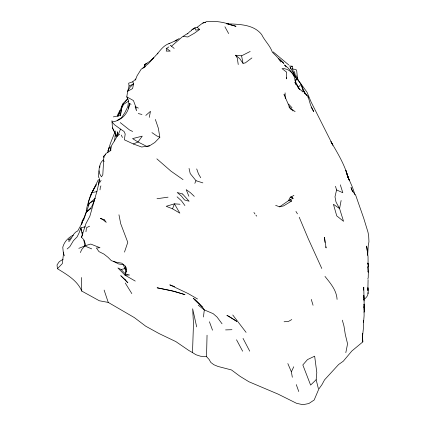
<?xml version="1.0" encoding="UTF-8"?>
<svg xmlns="http://www.w3.org/2000/svg" width="426" height="426" viewBox="0 0 426 426"><rect width="100%" height="100%" fill="white"/><g stroke="black" fill="none" stroke-linecap="round" stroke-linejoin="round"><path stroke-width="0.64" d="M285.095 92.873L285.287 98.475M111.974 120.675L112.448 127.848L115.75 134.728M368.091 279.669L367.856 290.91M99.769 167.652C99.556 164.633 101.047 161.752 103.396 159.899M362.446 333.947L362.808 341.908L351.865 350.992L343.287 361.2L338.638 364.486L324.527 379.88L321.923 384.694L318.786 389.087L314.164 400.009L308.823 403.539L302.918 404.7L296.581 403.321L278.077 394.109L248.89 381.744L240.008 376.302L231.488 369.954L217.942 366.435L213.863 364.731L210.806 362.43L209.129 359.496L206.525 356.626L207.047 335.203M367.856 290.223L367.931 287.635C368.783 292.167 368.298 297.534 363.405 299.441M206.525 356.626L200.587 356.237L195.923 354.725L192.499 352.584L193.484 323.638L192.648 308.738L196.679 326.896M364.006 305.351L364.07 304.1L364.092 315.831L363.586 322.253M367.494 255.078L367.457 252.426M363.607 321.603L363.676 320.309L363.421 328.1L362.601 335.794M363.58 290.181L363.761 287.167L364.326 311.14L364.028 312.242M363.996 308.222L364.134 306.235L364.022 307.497M126.304 271.037L126.218 272.081L123.332 264.642L118.694 263.982L113.561 261.447M114.594 141.033L115.707 130.958M99.806 165.98C98.31 169.745 98.992 173.712 101.484 176.843L102.81 174.74L103.843 156.885L105.946 153.541L110.669 150.57L111.021 146.603C114.163 140.745 118.46 135.377 120.462 129.062L114.653 124.871L111.969 121.969C121.714 120.798 128.774 113.082 129.525 103.348L131.043 104.397M367.67 255.083L368.234 245.674L368.959 241.766L368.655 235.589L367.963 232.09L363.719 218.229L355.779 195.475L352.281 190.747M316.156 379.726L316.806 372.574L314.66 356.179L307.508 359.587L302.827 364.944L310.607 385.083L316.156 379.726L318.35 388.549M98.949 170.821L98.305 176.71L99.04 177.743M109.972 150.644L110.669 149.585L111.021 146.603M203.442 317.003L204.31 309.899L202.398 307.013L193.431 298.376L202.398 307.013M107.837 152.535L108.087 150.586L109.312 147.22L108.039 151.124L110.382 143.461L114.818 132.374M85.967 231.755L86.499 227.681L89.588 226.195M99.998 189.863L100.398 186.849L100.957 185.896M113.321 116.889L120.457 115.441L122.028 105.579L122.96 103.454L124.009 102.794M120.457 115.441L121.394 109.029L123.583 104.37L128.652 101.074L126.794 96.862L127.64 91.313L129.073 86.132L128.647 83.198L132.758 81.781L135.819 78.986L137.065 75.817L141.112 69.316L148.392 63.703L157.961 53.101L157.258 53.921C160.751 49.693 164.255 44.821 169.857 43.351L168.93 43.686L175.624 40.694L179.186 38.532M99.439 178.489L98.486 184.517L99.002 183.377M128.652 101.074L127.741 106.841L124.919 112.544L121.559 117.741L117.15 120.393M99.705 179.389L97.298 189.98L89.843 216.27L85.85 223.804L81.483 237.245L83.784 239.689L85.914 245.493L90.738 244.061L99.993 247.719L96.42 248.007L98.97 251.617L103.944 254.088L108.034 257.32L111.388 260.691L116.495 262.278L121.74 263.172L125.633 266.298L126.384 269.988L124.978 275.137L135.255 281.069M341.13 200.508L339.57 208.575L343.537 221.312L336.758 215.891L333.409 204.262L339.57 208.575L335.997 201.993L334.99 196.785L336.583 189.937L335.47 186.29M149.276 117.379L150.479 111.292L145.809 115.425M345.816 352.653L347.563 343.83L345.284 334.415L343.974 326.108L342.334 320.166M82.607 234.311L82.809 233.32L81.233 230.961L80.881 227.724L85.296 226.792M133.583 83.805L132.608 88.544L127.64 91.313L129.967 87.351L133.583 83.805L129.073 86.132M128.492 108.156L129.525 103.348M63.671 252.08L62.356 263.556L57.425 268.721C66.717 274.44 77.447 280.526 81.76 291.07L99.338 300.767L108.241 302.412L134.36 317.599L145.676 326.172L159.1 333.579L175.869 341.604L188.867 350.507L192.499 352.584M86.185 211.195C87.932 199.805 93.406 189.794 98.342 179.639M135.527 80.147L135.819 78.986M88.778 203.175L88.123 205.705C88.555 198.005 92.325 191.125 96.287 184.698L91.089 194.309L90.429 196.844M117.278 116.383L117.752 114.551L120.079 110.116L118.433 116.064M118.444 115.92C120.276 109.732 122.273 102.826 127.912 99.066M83.48 220.482L89.396 203.362L95.429 198.159M125.633 266.298L124.882 268.625L121.069 269.482L117.911 267.954L124.978 275.137L129.531 275.031L125.297 273.881L121.069 269.482M124.493 252.107L127.773 242.346L120.707 223.709L118.955 214.789M295.426 81.904L296.629 78.395L293.061 74.603M172.546 208.825L166.204 206.312L174.41 203.825L179.857 213.149L172.546 208.825L174.41 203.825L180.006 204.246M367.819 278.876L368.208 277.858L368.33 272.81L367.856 266.921M89.396 203.362L94.476 200.374L91.547 207.057L86.127 212.276L81.606 223.927L77.734 230.929C72.889 232.809 72.239 238.459 68.778 241.734M80.365 252.565L81.659 249.668L84.785 245.956L85.914 245.493M194.826 183.324L196.008 180.709L190.209 173.542L189.043 168.403M101.095 180.395L99.833 182.371M292.332 377.26L291.368 371.818L293.754 366.765M81.483 237.245L82.41 235.296L81.771 232.143M125.297 273.881L125.989 272.528M367.867 267.129L368.687 265.526L367.766 263.071M293.924 195.289L291.682 196.753L290.362 197.062L288.445 200.726L279.616 206.839L275.654 205.353M82.436 222.532L81.185 224.806L82.319 220.636L83.634 218.65M298.898 88.278L295.117 80.844L296.629 78.395L301.129 84.327L305.037 93.752M124.919 102.032L127.496 98.848M142.896 68.405L144.51 66.419M110.669 150.57L110.946 150.24L110.669 149.585M187.472 33.995L189.554 31.806L191.588 30.443M297.966 87.628L301.129 84.327L303.301 91.771M155.352 119.434L158.392 128.364L159.825 137.289L154.798 142.508L149.537 145.82L147.423 146.331M151.805 59.576L153.626 57.824L149.792 61.36L144.409 64.731L144.446 67.186M202.803 23.169L203.639 22.424M71.046 237.66L68.277 240.088L69.411 239.593M170.192 45.268L171.502 46.21L182.786 36.423L187.85 36.971L194.24 33.319L199.693 29.437L197.163 27.275L195.001 27.866L191.258 30.129M67.154 248.97L69.816 246.67L73.442 240.658L77.133 236.851L79.076 232.931L80.881 227.724L81.515 230.881M119.738 134.083L116.649 136.682L117.709 131.831L116.921 134.935L115.02 136.203M251.888 57.947L245.296 62.91L243.028 63.336L239.63 58.5L235.61 55.226L241.585 55.827L250.163 51.477M104.114 157.322L103.294 156.438L105.664 154.547M197.163 27.275L202.478 23.222L205.875 22.147L204.794 22.679M86.127 212.276L91.26 208.25M187.568 33.51L183.34 36.199M168.845 46.908L166.779 48.34L166.204 51.093L170.187 51.125L166.22 48.133M144.419 67.063L144.361 65.103L147.066 63.325L144.409 64.731L145.362 66.877M194.575 28.111L192.792 29.245L195.001 27.866L195.736 30.155L199.693 29.437M290.308 199.576L288.445 200.726L291.656 201.013L290.308 199.576L293.088 198.388L291.682 196.753M174.926 41.114L177.056 39.815M63.032 259.343L59.273 261.633L57.041 264.935L57.425 268.721M291.794 319.548L288.429 321.46L284.089 321.763M291.656 201.013L283.599 205.891L279.616 206.839M291.027 68.964L290.207 67.297L292.263 66.211L293.397 72.793L295.537 77.042M73.4 235.115C68.33 237.404 64.214 241.792 62.776 247.229L63.229 252.022L64.305 255.818M120.462 129.062L124.057 131.469L125.207 133.977L124.36 139.797L133.338 143.972L138.003 141.98L142.257 136.15L132.561 138.604L138.003 141.98L146.895 146.459M78.826 248.342L84.785 245.956L91.691 248.885M126.501 267.986L124.882 268.625L126.384 269.988M91.92 192.552L96.952 191.647M149.537 145.82L141.688 147.023L133.338 143.972M157.018 198.729L168.052 197.163M225.578 329.905L231.957 329.697M205.982 21.662C213.708 20.741 221.302 21.758 228.725 24.005L226.909 23.893M226.845 23.792C238.959 24.351 253.465 24.133 261.665 34.559C264.668 40.843 270.121 45.566 272.379 52.26C275.42 55.295 278.748 58.101 280.723 62.01M289.238 66.009L292.263 66.211M292.252 68.911L296.033 69.534L296.746 71.147L297.337 77.122L297.998 79.864L306.965 92.107L311.076 101.926L332.866 145.191L330.927 141.661C337.163 152.322 343.734 163.02 347.339 174.926M138.258 113.561L141.949 114.45M196.008 180.709L202.867 182.887M174.708 286.65L169.793 284.85L188.175 293.583L197.531 298.988M336.583 189.937L342.818 192.728L340.315 184.841M159.825 137.289L156.704 135.878L151.949 132.608M132.619 131.469L129.568 129.999L120.254 122.613M290.362 197.062L293.088 198.388M126.794 96.862L133.434 100.552L135.777 106.835L138.349 108.103M289.361 107.379L295.133 111.671M183.058 179.634L170.975 171.156L156.859 158.845M198.298 305.229L204.31 309.899L213.186 313.674L217.01 317.003L222.047 323.797M290.207 67.297L294.478 74.928L293.397 72.793L294.51 71.605L295.655 77.149L296.448 78.821M103.294 156.438L103.843 156.885M171.502 46.21L174.175 48.415M304.574 93.299L308.003 96.201L310.575 105.121L313.664 111.553L311.166 107.102M273.157 51.897L288.732 64.928M298.434 88.028L303.104 92.059M278.615 58.761L283.86 63.41L279.36 58.948M295.117 80.844C294.616 74.108 289.025 68.117 282.039 68.629L286.677 72.196L286.687 78.901L286.426 77.724M177.083 196.823L181.476 200.848L184.9 205.561M194.288 196.37L190.406 192.674L186.205 189.639L188.883 196.237M290.191 108.167L293.067 111.005M199.485 304.372L194.751 299.664L200.811 305.692M103.385 160.538L104.226 161.385M288.556 104.035L291.986 107.741M290.857 108.88L288.993 106.788L291.171 109.45M255.919 215.167L256.74 216.152M292.449 73.272L288.508 68.362L284.525 64.922L286.107 66.914M133.498 83.576L132.758 81.781M246.095 332.387L232.761 315.006M324.974 276.394C330.427 283.269 336.545 290.149 337.088 299.398M253.923 212.462L254.977 213.98M302.982 89.822L306.96 95.701M307.684 96.771L308.408 97.836M299.702 89.726L294.872 82.362L296.054 84.721M125.26 283.018L131.826 293.605M368.011 264.418L368.687 265.526L367.792 263.151M295.948 211.424L297.428 213.852M235.61 55.226L237.266 58.027L238.246 64.544M200.737 177.722L198.473 173.883L196.705 168.925M352.211 190.768L352.85 191.86M224.928 26.779L228.645 33.574M236.526 339.783L242.639 351.21M243.022 338.366L249.721 351.152M289.35 106.772L284.02 94.412L284.318 95.408M112.448 127.848L114.424 131.772M121.319 135.09L122.443 137.513M321.79 268.486L308.302 238.837L299.217 217.228M347.099 174.974L352.334 186.982L355.012 194.741M296.23 75.764L297.998 79.864M287.843 363.57L291.368 371.818M347.35 175.613L349.357 180.4L347.717 176.359M352.717 191.599L351.008 187.445L351.892 190.22M349.357 180.4L347.941 176.907M209.422 321.752L212.521 330.198M347.249 174.862L346.21 172.04L348.612 178.569L345.827 170.32L346.833 173.361M135.095 106.846L136.538 110.819L135.777 106.835M296.288 384.614L298.759 391.531M325.714 246.803L326.119 247.964L324.479 237.335L324.985 242.442M104.109 290.074L108.241 302.412M311.262 299.398L313.062 305.266M83.901 240.184L84.785 245.956M367.984 271.335L368.213 272.315M241.585 55.827L243.028 63.336M367.888 292.651L368.069 293.631M367.318 251.127L366.616 246.068L368.053 256.697L368.133 271.458M364.145 309.02L364.326 311.14M144.361 65.103L144.505 67.052M362.324 333.329L362.808 341.908M364.076 300.921L363.799 295.303L363.916 298.035M81.403 277.518L81.76 291.07M171.571 290.692L157.114 287.795L174.559 291.464L184.985 294.632L171.571 290.692M235.908 26.279L228.357 24.16L235.908 26.279M182.616 194.011L177.195 192.483L181.327 195.987L184.538 199.943L189.128 201.242L182.616 194.011M104.455 219.837L100.323 218.277L102.986 219.789L106.276 222.388L104.455 219.837M230.785 317.482L226.898 315.309L236.776 321.39L230.785 317.482M125.239 279.791L120.755 275.675L127.88 282.811L125.239 279.791"/></g></svg>
